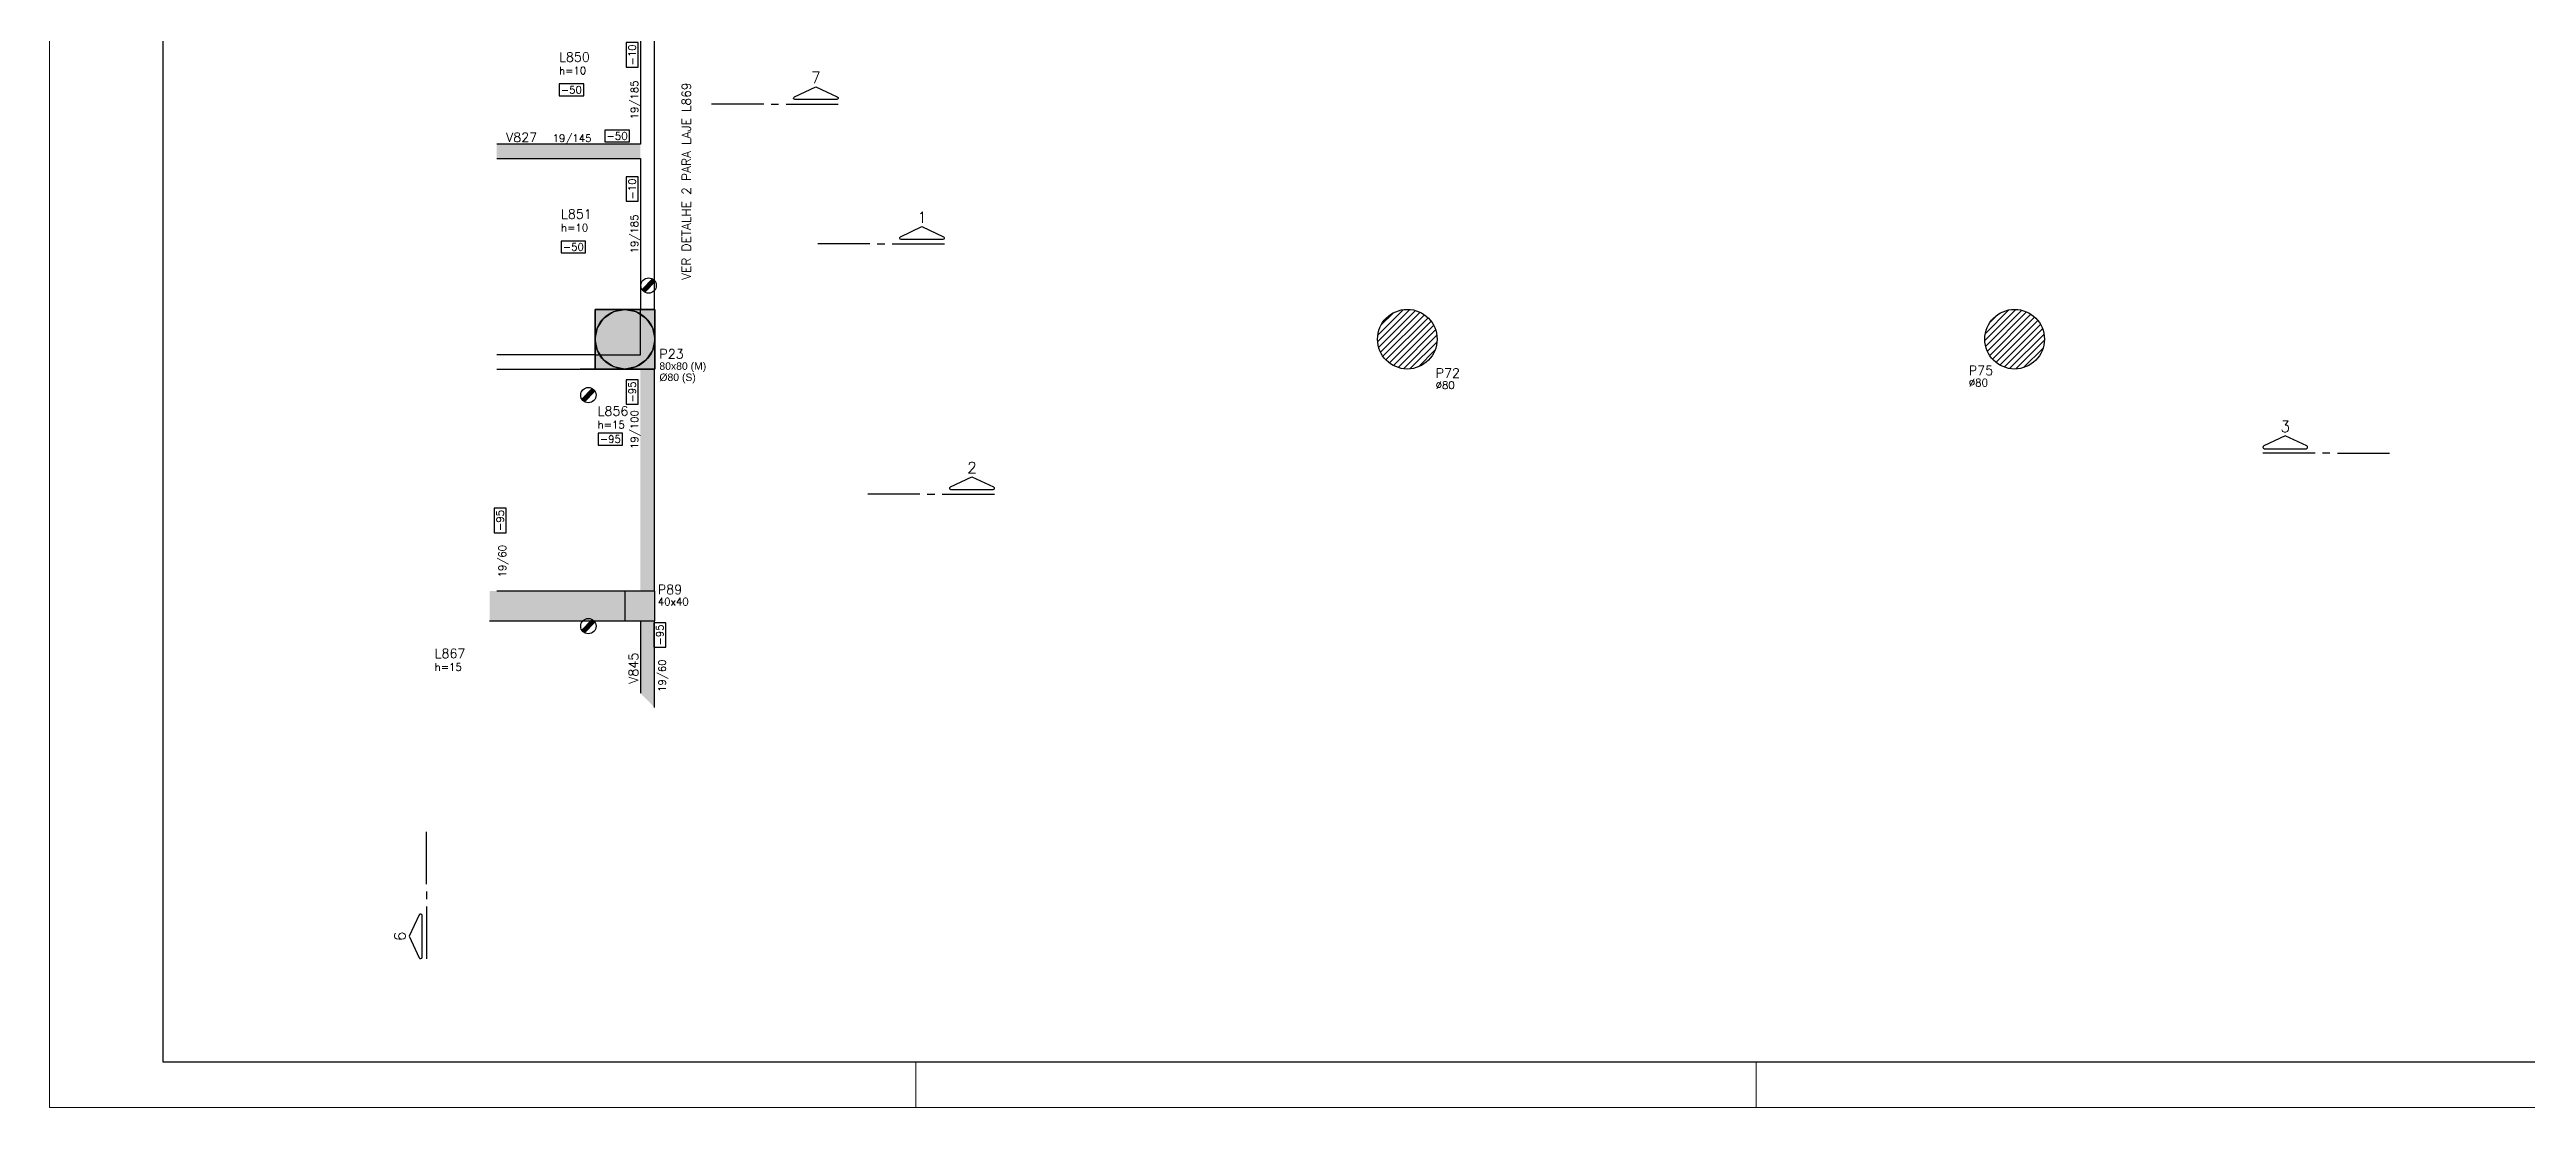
# Model space of a CAD drawing. Extents: x 1860 to 8661, y -614 to 3008.
# Drawn here: x 1860 to 5184, y -614 to 806 of the extents above; entities that cross this region are included whole.
import ezdxf
from ezdxf.enums import TextEntityAlignment as Align

# ---------------------------------------------------------------- set-up
doc = ezdxf.new("R2010")
doc.units = 0
for name, color, linetype in [('F-ARM', 6, 'Continuous'), ('F-CORTE-INDICAÇÃO', 4, 'Continuous'), ('F-LAJES-DIM', 2, 'Continuous'), ('F-LAJES-NOME', 4, 'Continuous'), ('F-MURETA', 91, 'Continuous'), ('F-PILARES-DIM', 172, 'Continuous'), ('F-PILARES-HACH', 174, 'Continuous'), ('F-PILARES-M', 170, 'Continuous'), ('F-PILARES-NOME', 170, 'Continuous'), ('F-PILARES-S', 170, 'Continuous'), ('F-PILARES-V', 170, 'Continuous'), ('F-TEXTO', 6, 'Continuous'), ('F-VIGAS', 3, 'Continuous'), ('F-VIGAS-DIM', 2, 'Continuous'), ('F-VIGAS-NOME', 4, 'Continuous')]:
    doc.layers.add(name, color=color, linetype=linetype)
for name, color, linetype, true_color in [('F-DESNIVEL-2', 7, 'Continuous', 0xffd1e8), ('F-DESNIVEL-4', 7, 'Continuous', 0xc3f1b6), ('F-DESNIVEL-5', 7, 'Continuous', 0xadd6ff)]:
    doc.layers.add(name, color=color, linetype=linetype, true_color=true_color)
doc.layers.add('FOLHA', color=255, linetype='Continuous', lineweight=5)
doc.styles.add('CP-TEXTO', font='romans.shx')
doc.styles.add('MCP', font='romans.shx')
doc.styles.add('ROMANS', font='romans.shx')
doc.styles.get("Standard").update_dxf_attribs({"font": 'arial.ttf'})
pattern_1 = [(45, (3891.34, 901.7874), (-4.419417, 4.419417), [])]

# ---------------------------------------------------------------- blocks, each defined once
blk = doc.blocks.new('*U8')
at = {"layer": 'F-LAJES-DIM', "color": 1}
blk.add_lwpolyline([(0, 0), (33, 0), (33, 16), (0, 16)], close=True, dxfattribs=at)
at = {"layer": 'F-LAJES-DIM', "style": 'MCP'}
blk.add_attdef('DIM', text='', height=10, dxfattribs=at).set_placement((16.5, 8), align=Align.MIDDLE_CENTER)
blk = doc.blocks.new('*U7')
at = {"layer": 'F-VIGAS-DIM', "color": 1}
blk.add_lwpolyline([(0, 0), (33, 0), (33, 16), (0, 16)], close=True, dxfattribs=at)
at = {"layer": 'F-VIGAS-DIM', "style": 'MCP'}
blk.add_attdef('DIM', text='', height=10, dxfattribs=at).set_placement((16.5, 8), align=Align.MIDDLE_CENTER)
blk = doc.blocks.new('*U20')
at = {"layer": 'F-CORTE-INDICAÇÃO'}
for p, q in [((70, 0), (0, 0)), ((80, 0), (90, 0)), ((100, 0), (170, 0))]:
    blk.add_line(p, q, dxfattribs=at)
blk.add_lwpolyline([(112, 6, -0.802585), (111.2, 9.8), (140, 23.3), (168.8, 9.8, -0.802585), (168, 6)], format="xyb", close=True, dxfattribs=at)
at = {"layer": 'F-CORTE-INDICAÇÃO', "style": 'ROMANS'}
blk.add_attdef('CORTE', text='', height=15, dxfattribs=at).set_placement((140, 35.8), align=Align.MIDDLE_CENTER)
at = {"layer": 'F-CORTE-INDICAÇÃO', "color": 2, "style": 'ROMANS'}
blk.add_attdef('FOLHA', text='', height=12, dxfattribs=at).set_placement((140, -10), align=Align.MIDDLE_CENTER)
blk = doc.blocks.new('*U10')
at = {"layer": 'F-CORTE-INDICAÇÃO'}
for p, q in [((-100, 0), (-170, 0)), ((-80, 0), (-90, 0)), ((-70, 0), (0, 0))]:
    blk.add_line(p, q, dxfattribs=at)
blk.add_lwpolyline([(-112, 6, 0.802585), (-111.2, 9.8), (-140, 23.3), (-168.8, 9.8, 0.802585), (-168, 6)], format="xyb", close=True, dxfattribs=at)
at = {"layer": 'F-CORTE-INDICAÇÃO', "style": 'ROMANS'}
blk.add_attdef('CORTE', text='', height=15, dxfattribs=at).set_placement((-140, 35.8), align=Align.MIDDLE_CENTER)
at = {"layer": 'F-CORTE-INDICAÇÃO', "color": 2, "style": 'ROMANS'}
blk.add_attdef('FOLHA', text='', height=12, dxfattribs=at).set_placement((-140, -10), align=Align.MIDDLE_CENTER)
blk = doc.blocks.new('*U25')
at = {"layer": 'F-CORTE-INDICAÇÃO'}
for p, q in [((70, 0), (0, 0)), ((80, 0), (90, 0)), ((100, 0), (170, 0))]:
    blk.add_line(p, q, dxfattribs=at)
blk.add_lwpolyline([(112, 6, -0.802585), (111.2, 9.8), (140, 23.3), (168.8, 9.8, -0.802585), (168, 6)], format="xyb", close=True, dxfattribs=at)
at = {"layer": 'F-CORTE-INDICAÇÃO', "style": 'ROMANS'}
blk.add_attdef('CORTE', text='', height=15, dxfattribs=at).set_placement((140, 35.8), align=Align.MIDDLE_CENTER)
at = {"layer": 'F-CORTE-INDICAÇÃO', "color": 2, "style": 'ROMANS'}
blk.add_attdef('FOLHA', text='', height=12, dxfattribs=at).set_placement((140, -10), align=Align.MIDDLE_CENTER)
blk = doc.blocks.new('*U26')
at = {"layer": 'F-CORTE-INDICAÇÃO'}
for p, q in [((70, 0), (0, 0)), ((80, 0), (90, 0)), ((100, 0), (170, 0))]:
    blk.add_line(p, q, dxfattribs=at)
blk.add_lwpolyline([(112, 6, -0.802585), (111.2, 9.8), (140, 23.3), (168.8, 9.8, -0.802585), (168, 6)], format="xyb", close=True, dxfattribs=at)
at = {"layer": 'F-CORTE-INDICAÇÃO', "style": 'ROMANS'}
blk.add_attdef('CORTE', text='', height=15, dxfattribs=at).set_placement((140, 35.8), align=Align.MIDDLE_CENTER)
at = {"layer": 'F-CORTE-INDICAÇÃO', "color": 2, "style": 'ROMANS'}
blk.add_attdef('FOLHA', text='', height=12, dxfattribs=at).set_placement((140, -10), align=Align.MIDDLE_CENTER)
blk = doc.blocks.new('PONTO ANCORAGEM_EST')
at = {"layer": 'F-ARM'}
h = blk.add_hatch(dxfattribs=at)
h.set_pattern_fill('ANSI31', color=2, scale=0.5)
h.paths.add_polyline_path([(-1159.6, 5937.1), (-1179.6, 5937.1), (-1179.6, 5932.1), (-1159.6, 5932.1)])
at = {"layer": 'F-ARM', "color": 3, "elevation": 0}
blk.add_lwpolyline([(-1179.6, 5932.1), (-1159.6, 5932.1), (-1159.6, 5937.1), (-1179.6, 5937.1)], close=True, dxfattribs=at)
at = {"layer": 'F-ARM', "color": 3}
blk.add_circle((-1169.6, 5934.6, 0), 10.3, dxfattribs=at)

msp = doc.modelspace()

# ---------------------------------------------------------------- hatches: boundary and pattern name
at = {"layer": 'F-DESNIVEL-2', "linetype": 'Continuous'}
h = msp.add_hatch(color=256, dxfattribs=at)
h.dxf.hatch_style = 1
h.paths.add_polyline_path([(2671.84, 457.29), (2652.74, 457.29), (2652.74, 396.29), (2591.84, 396.29), (2591.84, 377.29), (2671.84, 377.29)])
at = {"layer": 'F-DESNIVEL-4', "linetype": 'Continuous'}
h = msp.add_hatch(color=256, dxfattribs=at)
h.dxf.hatch_style = 1
h.paths.add_polyline_path([(2652.74, 457.29), (2591.84, 457.29), (2591.84, 396.29), (2652.74, 396.29)])
at = {"layer": 'F-PILARES-HACH', "linetype": 'Continuous'}
h = msp.add_hatch(dxfattribs=at)
h.set_pattern_fill('ANSI31', color=256, scale=50)
h.set_pattern_definition(pattern_1)
edge = h.paths.add_edge_path()
edge.add_arc((3681.84, 417.29), 40, 0, 360)
h = msp.add_hatch(dxfattribs=at)
h.set_pattern_fill('ANSI31', color=256, scale=50)
h.set_pattern_definition(pattern_1)
edge = h.paths.add_edge_path()
edge.add_arc((4496.84, 417.29), 40, 0, 360)

# ---------------------------------------------------------------- linework, layer by layer
at = {"color": 30}
for p, q in [((2012.11, -552.63), (2012.11, 2946.69)), ((8600.49, -552.63), (2012.11, -552.63))]:
    msp.add_line(p, q, dxfattribs=at)
at = {"layer": 'F-DESNIVEL-2', "linetype": 'Continuous'}
msp.add_lwpolyline([(2671.84, 377.29), (2591.84, 377.29), (2591.84, 457.29), (2671.84, 457.29)], close=True, dxfattribs=at)
at = {"layer": 'F-DESNIVEL-4', "linetype": 'Continuous'}
msp.add_lwpolyline([(2591.84, 396.29), (2652.74, 396.29), (2652.74, 457.29), (2591.84, 457.29)], close=True, dxfattribs=at)
for points in [[(2459.84, 659.79), (2652.74, 659.79), (2652.74, 678.79)], [(2459.84, 659.79), (2652.74, 678.79), (2459.84, 678.79)], [(2652.74, 678.79), (2459.84, 678.79), (2652.74, 678.79)], [(2459.84, 659.79), (2652.74, 659.79), (2459.84, 659.79)]]:
    msp.add_solid(points, dxfattribs=at)
at = {"layer": 'F-DESNIVEL-5', "linetype": 'Continuous'}
for points in [[(2652.74, 79.39), (2671.74, 79.39), (2671.74, 377.19)], [(2652.74, 79.39), (2671.74, 377.19), (2652.74, 377.19)], [(2652.74, 79.39), (2652.74, 377.19), (2652.74, 79.39)], [(2450.34, 39.29), (2671.84, 39.29), (2671.74, 79.39)], [(2450.34, 39.29), (2671.74, 79.39), (2450.34, 79.29)], [(2652.74, 79.29), (2459.84, 79.29), (2652.74, 79.29)], [(2652.74, 79.29), (2459.84, 79.29), (2631.84, 79.29)], [(2652.74, 79.29), (2631.84, 79.29), (2652.74, 79.29)], [(2671.74, -76.71), (2671.74, 39.19), (2652.74, 39.19)], [(2671.74, -76.71), (2652.74, 39.19), (2652.74, -57.71)], [(2671.74, -76.71), (2652.74, -57.71), (2671.74, -76.71)]]:
    msp.add_solid(points, dxfattribs=at)
at = {"layer": 'F-MURETA', "color": 2}
msp.add_line((2590.84, 377.29), (2571.84, 377.29), dxfattribs=at)
at = {"layer": 'F-PILARES-M', "linetype": 'Continuous'}
for points in [[(2631.84, 457.29), (2591.84, 457.29), (2591.84, 377.29), (2631.84, 377.29), (2616.53, 380.33), (2603.56, 389), (2594.88, 401.98), (2591.84, 417.29), (2594.88, 432.59), (2603.56, 445.57), (2616.53, 454.24), (2631.84, 457.29)], [(2671.84, 457.29), (2631.84, 457.29), (2647.15, 454.24), (2660.12, 445.57), (2668.8, 432.59), (2671.84, 417.29), (2668.8, 401.98), (2660.12, 389), (2647.15, 380.33), (2631.84, 377.29), (2671.84, 377.29), (2671.84, 457.29)], [(2631.84, 39.29), (2671.84, 39.29), (2671.84, 79.29), (2631.84, 79.29), (2631.84, 39.29)]]:
    msp.add_lwpolyline(points, dxfattribs=at)
at = {"layer": 'F-PILARES-S', "linetype": 'Continuous'}
for centre in [(3681.84, 417.29), (4496.84, 417.29)]:
    msp.add_circle(centre, 40, dxfattribs=at)
at = {"layer": 'F-PILARES-V', "linetype": 'Continuous'}
msp.add_circle((2631.84, 417.29), 40, dxfattribs=at)
at = {"layer": 'F-VIGAS'}
for points in [[(2671.74, 669.29), (2671.74, 868.29)], [(2652.74, 858.79), (2652.74, 678.79)], [(2652.74, 678.79), (2459.84, 678.79)], [(2671.74, 457.29), (2671.74, 669.29)], [(2459.84, 659.79), (2652.74, 659.79)], [(2652.74, 659.79), (2652.74, 457.29)], [(2591.84, 396.29), (2459.84, 396.29)], [(2459.84, 377.29), (2591.84, 377.29)], [(2671.74, 79.29), (2671.74, 377.29)], [(2631.84, 79.29), (2459.84, 79.29)], [(2450.34, 39.29), (2631.84, 39.29)], [(2652.74, 39.29), (2652.74, -57.71)], [(2671.74, -76.71), (2671.74, 39.29)]]:
    msp.add_lwpolyline(points, dxfattribs=at)
at = {"layer": 'FOLHA', "lineweight": 5}
msp.add_line((1859.7, -613.6), (1859.7, 3007.66), dxfattribs=at)
at = {"layer": 'FOLHA'}
for p, q in [((3022.3, -552.63), (3022.3, -613.6)), ((4150.13, -552.63), (4150.13, -613.6)), ((8661.45, -613.6), (1859.7, -613.6))]:
    msp.add_line(p, q, dxfattribs=at)

# ---------------------------------------------------------------- block references
at = {"layer": 'F-ARM', "rotation": 45}
for p in [(7687.13, -2880.11, 0), (7606.23, -3027.11, 0), (7606.23, -3337.11, 0)]:
    msp.add_blockref('PONTO ANCORAGEM_EST', p, dxfattribs=at)
at = {"layer": 'F-CORTE-INDICAÇÃO', "linetype": 'Continuous'}
ref = msp.add_blockref('*U20', (2748.07, 732.78), dxfattribs=at)
ref.add_attrib('CORTE', '7', dxfattribs={"height": 15, "style": 'ROMANS'}).set_placement((2888.07, 768.55), align=Align.MIDDLE_CENTER)
ref = msp.add_blockref('*U25', (2890.53, 545.02), dxfattribs=at)
ref.add_attrib('CORTE', '1', dxfattribs={"height": 15, "style": 'ROMANS'}).set_placement((3030.53, 580.78), align=Align.MIDDLE_CENTER)
ref = msp.add_blockref('*U10', (5000.03, 264.39), dxfattribs=at)
ref.add_attrib('CORTE', '3', dxfattribs={"height": 15, "style": 'ROMANS'}).set_placement((4860.03, 300.16), align=Align.MIDDLE_CENTER)
ref = msp.add_blockref('*U26', (2957.62, 209.18), dxfattribs=at)
ref.add_attrib('CORTE', '2', dxfattribs={"height": 15, "style": 'ROMANS'}).set_placement((3097.62, 244.95), align=Align.MIDDLE_CENTER)
ref = msp.add_blockref('*U10', (2365.71, -243.97), dxfattribs=dict(at, rotation=90))
ref.add_attrib('CORTE', '6', dxfattribs={"height": 15, "rotation": 90, "style": 'ROMANS'}).set_placement((2329.94, -383.97), align=Align.MIDDLE_CENTER)
at = {"layer": 'F-LAJES-DIM', "linetype": 'Continuous'}
for p, values in [((2543.52, 743.78), {'DIM': '-50'}), ((2546.12, 533.02), {'DIM': '-50'}), ((2595.81, 275.31), {'DIM': '-95'})]:
    msp.add_blockref('*U8', p, dxfattribs=at).add_auto_attribs(values)
at = {"layer": 'F-VIGAS-DIM', "linetype": 'Continuous', "rotation": 90}
for p, values in [((2649.61, 782.21), {'DIM': '-10'}), ((2649.61, 602.29), {'DIM': '-10'}), ((2649.61, 329.88), {'DIM': '-95'}), ((2472.34, 157.54), {'DIM': '-95'}), ((2686.72, 3.88), {'DIM': '-95'})]:
    msp.add_blockref('*U7', p, dxfattribs=at).add_auto_attribs(values)
at = {"layer": 'F-VIGAS-DIM', "linetype": 'Continuous'}
msp.add_blockref('*U7', (2604.84, 681.91), dxfattribs=at).add_auto_attribs({'DIM': '-50'})

# ---------------------------------------------------------------- texts
at = {"layer": 'F-LAJES-DIM', "linetype": 'Continuous', "style": 'MCP'}
for s, p in [('h=10', (2543.52, 772.68)), ('h=10', (2546.12, 561.92)), ('h=15', (2595.25, 297.56)), ('h=15', (2376.56, -27.64))]:
    msp.add_text(s, height=10, dxfattribs=at).set_placement(p)
at = {"layer": 'F-LAJES-NOME', "linetype": 'Continuous', "style": 'MCP'}
for s, p in [('L850', (2543.52, 789.68)), ('L851', (2546.12, 578.92)), ('L856', (2595.25, 314.56)), ('L867', (2376.56, -10.64))]:
    msp.add_text(s, height=12.5, dxfattribs=at).set_placement(p)
at = {"layer": 'F-PILARES-DIM', "linetype": 'Continuous'}
for s, p in [('%%c80 (S)', (2678.09, 361.19)), ('80x80 (M)', (2678.09, 376.19))]:
    msp.add_text(s, height=10, dxfattribs=at).set_placement(p)
at = {"layer": 'F-PILARES-DIM', "linetype": 'Continuous', "style": 'MCP'}
for s, p in [('%%c80', (3719.75, 350.63)), ('%%c80', (4435.31, 353.97)), ('40x40', (2675.95, 60.12))]:
    msp.add_text(s, height=10, dxfattribs=at).set_placement(p)
at = {"layer": 'F-PILARES-NOME', "linetype": 'Continuous', "style": 'MCP'}
for s, p in [('P23', (2678.09, 391.19)), ('P72', (3719.75, 365.63)), ('P75', (4435.31, 368.97)), ('P89', (2675.95, 75.12))]:
    msp.add_text(s, height=12.5, dxfattribs=at).set_placement(p)
at = {"layer": 'F-TEXTO', "color": 3, "insert": (2708.26, 496.84), "char_height": 12, "width": 687.5204, "attachment_point": 1, "rotation": 90, "style": 'CP-TEXTO'}
msp.add_mtext('VER DETALHE 2 PARA LAJE L869', dxfattribs=at)
at = {"layer": 'F-VIGAS-DIM', "linetype": 'Continuous', "style": 'MCP'}
for s, p in [('19/185', (2649.61, 712.21)), ('19/185', (2649.61, 532.29)), ('19/100', (2649.61, 269.88)), ('19/60', (2472.34, 97.54)), ('19/60', (2686.72, -56.12))]:
    msp.add_text(s, height=10, rotation=90, dxfattribs=at).set_placement(p)
msp.add_text('19/145', height=10, dxfattribs=at).set_placement((2534.84, 681.91))
at = {"layer": 'F-VIGAS-NOME', "linetype": 'Continuous', "style": 'MCP'}
msp.add_text('V827', height=12.5, dxfattribs=at).set_placement((2472.34, 681.91))
msp.add_text('V845', height=12.5, rotation=90, dxfattribs=at).set_placement((2649.61, -45.21))

doc.saveas('drawing.dxf')
